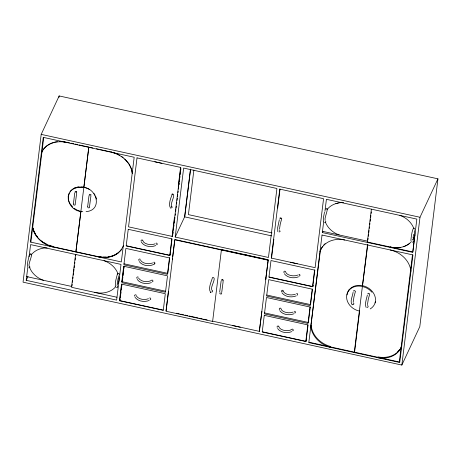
<?xml version="1.0" encoding="UTF-8"?>
<svg xmlns="http://www.w3.org/2000/svg" width="461" height="461" viewBox="0 0 461 461"><rect width="100%" height="100%" fill="white"/><g stroke="black" fill="none" stroke-linecap="round" stroke-linejoin="round"><path stroke-width="0.69" d="M27.349 266.32L27.787 261.589L29.176 255.59M29.297 266.314C27.545 263.986 34.65 252.017 29.706 254.23M171.555 206.447C169.832 203.653 176.442 194.012 172.414 193.868C170.927 197.642 168.006 204.286 170.535 208.222M410.947 240.717C410.78 239.265 412.722 223.85 414.888 229.215M73.403 203.895L74.763 192.825M87.653 206.643L89.013 195.568M265.899 277.96L265.634 279.706L268.239 259.768M75.304 203.543L76.659 193.24M89.555 206.286L90.909 195.983M219.707 291.894L221.13 280.985M221.729 292.337L223.159 281.429M211.749 289.635C210.141 286.996 217.321 276.975 212.55 277.436C211.386 281.642 207.796 288.39 210.642 292.395M279.475 229.29L280.248 224.075L281.74 218.629L280.553 217.863L279.879 218.088L280.121 218.647M325.143 219.862C324.066 218.203 329.967 205.796 325.633 209.081M353.218 301.915L353.99 296.7L355.477 291.254L354.29 290.488L353.616 290.712L353.858 291.277M367.469 304.652L368.241 299.437L369.728 293.991L368.541 293.219L367.866 293.45L368.108 294.009M41.196 134.376L23.05 282.172L401.848 365.06L419.804 326.624L437.95 178.828L59.152 95.94L41.196 134.376L419.994 217.264L437.95 178.828M29.089 256.76L30.582 244.612L121.018 264.401L116.633 300.123L26.191 280.334L27.862 266.758M30.881 242.152L43.737 137.464M58.979 97.369L59.152 95.94M75.564 254.455L71.53 287.301L116.979 297.253M82.784 211.611L80.923 211.415L75.863 251.994L88.823 147.082L79.183 144.973M86.08 211.628C102.411 210.412 97.404 188.872 83.867 187.437L88.823 147.082M71.985 285.797L72.164 284.362M72.423 282.23L72.602 280.795M72.861 278.657L73.04 277.222M73.299 275.09L73.564 272.941M73.737 271.517L74.002 269.368M74.175 267.95L74.44 265.801M74.699 263.663L74.878 262.228M75.143 260.096L75.408 257.947M75.667 255.809L75.846 254.374M119.474 300.745L121.514 284.114L165.309 293.697L163.269 310.328L119.474 300.745L120.073 299.46M165.614 291.237L121.813 281.654L123.704 266.256L167.504 275.839L165.487 292.262L121.929 282.731L123.946 266.308M163.298 310.12L119.733 300.589L121.75 284.166M120.344 297.708L120.517 296.279M120.782 294.135L121.041 291.997M121.306 289.854L121.479 288.425M121.744 286.287L121.923 284.858M122.62 279.135L122.885 276.992M123.058 275.563L123.323 273.425M123.502 271.996L123.761 269.852M123.94 268.423L124.199 266.285M169.458 257.93L167.447 274.353L123.882 264.821L125.899 248.398L169.7 257.981M126.228 245.73L169.786 255.261L171.803 238.838M174.425 217.494L172.109 236.378L172.57 235.392M178.257 186.29L180.574 167.406M169.717 257.906L167.804 273.379L124.009 263.796M172.881 234.2L173.14 232.102M173.399 230.004L173.572 228.604M173.826 226.507L173.999 225.106M174.258 223.009L174.517 220.911M174.684 219.511L174.944 217.413M175.203 215.304L175.376 213.887M175.641 211.76L175.9 209.634M176.073 208.211L176.333 206.084M176.598 203.958L176.77 202.54M177.03 200.414L177.295 198.288M177.468 196.87L177.727 194.738M177.992 192.612L178.165 191.194M178.424 189.068L178.597 187.65M178.488 185.8L179.122 183.415M179.289 182.014L179.548 179.917M179.807 177.819L179.98 176.419M180.234 174.321L180.493 172.224M180.752 170.126L180.925 168.726M168.38 291.675L165.977 311.233L212.619 321.438L221.389 250.012M172.345 259.364L174.748 239.806L268.025 260.217M166.11 310.95L172.604 258.085M172.777 256.656L174.88 239.513L268.158 259.923L259.387 331.361L237.813 326.636M175.186 237.052L183.651 168.081L276.934 188.491L268.463 257.463L175.186 237.052L184.625 216.849L190.474 169.204M184.728 216.785L190.566 169.256M193.891 170.005L188.411 214.624L272.03 232.926M271.541 258.137L273.857 239.247M277.689 208.049L280.011 189.166M262.257 331.776L305.816 341.307L307.833 324.884M310.028 307.026L308.011 323.449L264.447 313.918L266.464 297.495L310.265 307.078M312.218 289.168L310.201 305.591L266.642 296.06L268.659 279.637L312.454 289.22M268.988 276.969L312.546 286.5L314.563 270.077M310.282 307.003L308.374 322.475L264.574 312.892M312.477 289.145L310.564 304.617L266.769 295.028M314.8 270.129L270.999 260.546L268.959 277.17L312.76 286.754L314.823 270.054M324.936 211.345L326.411 199.319L416.848 219.108L412.768 252.357L322.331 232.569L323.634 221.96M331.545 347.571A23.909 19.886 25 0 1 310.835 326.175L320.355 250.715A23.909 19.886 25 0 1 322.464 246.629M414.456 230.581A20.503 17.057 25 0 1 414.831 235.525L412.814 251.954L367.359 242.002L371.393 209.161M367.907 239.789L368.085 238.349M368.345 236.216L368.61 234.067M368.783 232.644L369.048 230.494M369.307 228.362L369.486 226.927M369.745 224.795L369.924 223.355M370.183 221.222L370.448 219.073M370.621 217.655L370.886 215.506M371.151 213.368L371.33 211.933M354.273 352.544L367.48 244.981M354.618 351.801L359.626 311.054M367.826 244.244L362.392 286.442A14.694 12.222 25 0 0 346.672 295.651A14.694 12.222 25 0 0 359.367 311.077M412.462 254.824L399.307 361.971L308.87 342.183M401.848 365.06L419.994 217.264M117.215 283.342L118.293 277.718M413.044 238.043L413.678 234.344M324.486 212.21L323.345 218.18L323.311 221.776M119.203 274.433C119.883 273.344 116.627 273.004 117.716 274.22M171.97 194.093L172.207 194.651M279.349 219.718L277.678 227.607L277.793 231.647M353.086 292.343C352.728 296.123 349.536 301.482 352.181 304.842M367.336 295.08C366.604 298.935 364.639 303.332 365.948 307.187M69.058 193.32L68.193 196.317L68.291 199.527L69.357 202.725M117.474 273.655L115.555 281.291L115.244 286.771M73.518 204.062C72.999 205.75 76.486 205.295 74.976 203.918M87.769 206.805C87.25 208.493 90.736 208.044 89.227 206.666M41.404 153.115L43.495 149.151L46.665 145.849L50.163 143.74M66.096 142.109L65.992 142.334C57.93 140.611 48.578 142.547 43.392 149.376M32.581 225.613L32.368 226.063C33.641 236.741 43.04 244.728 53.136 247.021L53.343 246.572L48.762 245.102M26.191 280.334L27.994 276.479M80.923 211.415L80.819 211.639C63.243 208.649 64.436 183.369 83.867 187.437M111.654 151.83L111.447 152.28C121.543 154.573 130.941 162.56 132.209 173.232L132.422 172.783M98.804 256.518L98.591 256.967C106.716 258.696 116.218 256.737 121.295 249.701M123.283 245.955L123.49 245.506M121.813 281.654L122.419 280.369M119.733 300.589L120.079 299.852M169.786 255.261L170.132 254.524M221.389 250.012L221.597 249.562L244.232 254.518M261.894 311.446L259.289 331.384L259.497 330.935M322.331 232.569L322.93 231.284M320.355 250.715L320.009 251.458A23.909 19.886 25 0 1 344.753 240.008M312.546 286.5L312.892 285.762M312.76 286.754L313.359 285.474M305.816 341.307L306.162 340.57M367.359 242.002L367.728 241.212L322.279 231.261M121.191 249.925L123.387 245.73M75.927 192.104L76.226 191.546L76.774 191.966L76.347 192.75M30.622 254.293L30.875 253.838M222.363 280.242L222.686 279.648L223.274 280.098L223.326 280.628L222.813 280.933M280.795 218.422L281.043 217.967M69.87 192.064L70.579 191.033M282.887 291.64L283.146 290.649M121.399 249.476C118.16 253.573 113.273 256.299 108.076 256.829M115.607 286.88L113.902 288.54A22.86 19.016 25 0 1 107.453 292.038L104.958 292.677A22.86 19.016 25 0 1 94.257 292.274M403.283 246.75A22.86 19.016 25 0 0 409.737 243.241L411.443 241.581M155.968 243.218C157.074 242.307 157.962 245.194 156.446 244.756M153.628 262.309C154.389 261.681 155.317 263.07 154.787 263.738C150.188 266.988 142.633 266.101 139.193 261.56M70.723 190.963C74.117 187.598 79.2 186.74 83.764 187.662L83.971 187.212L81.488 186.947M220.116 292.626C218.474 294.009 222.698 294.873 221.551 292.942M118.125 253.003C112.605 257.157 105.344 258.091 98.694 256.742L53.24 246.796C43.144 244.503 33.745 236.516 32.477 225.838M73.495 188.526L76.036 187.518M154.954 243.857C151.145 245.713 143.365 244.059 142.801 240.521M155.743 245.58C150.995 247.476 144.241 246.698 141.36 242.117M152.608 262.949C148.897 264.418 143.019 263.871 140.57 260.315M151.439 282.581C146.771 284.449 140.363 283.705 137.24 279.47M148.459 298.716C144.748 300.186 138.87 299.638 136.421 296.083M149.249 300.439C144.581 302.307 138.167 301.563 135.044 297.333M297.714 275.096C293.905 276.946 286.125 275.298 285.555 271.76M298.498 276.819C293.83 278.686 287.422 277.943 284.299 273.707M295.368 294.187C291.652 295.657 285.78 295.109 283.331 291.548M296.158 295.91C291.49 297.771 285.077 297.034 281.953 292.798M293.179 312.045C289.364 313.895 281.59 312.247 281.02 308.709M293.962 313.768C289.295 315.629 282.881 314.892 279.758 310.656M291.773 331.626C287.105 333.493 280.691 332.75 277.568 328.514M154.648 263.853L154.297 263.905M149.612 297.962C150.62 297.518 151.369 299.673 150.148 299.679M298.866 274.341C300.192 273.805 300.468 276.779 299.022 275.874M296.521 293.432C297.529 292.989 298.273 295.144 297.051 295.144M294.325 311.29C295.657 310.754 295.933 313.728 294.487 312.823M50.745 143.388L55.522 141.902L57.469 141.74M90.598 195.493C92.598 194.409 87.913 193.522 89.647 195.285M326.935 209.686A22.86 19.016 25 0 1 327.685 208.787L329.385 207.133A22.86 19.016 25 0 1 335.839 203.624L338.334 202.996A22.86 19.016 25 0 1 343.618 202.604M335.833 203.629L338.328 203.001M400.793 247.373A22.86 19.016 25 0 1 390.087 246.975A22.86 19.016 25 0 0 400.788 247.378L403.289 246.744A22.86 19.016 25 0 0 409.743 243.235M77.385 187.178L78.814 186.999M59.423 141.579L60.725 141.469M106.122 256.996L102.826 256.996M152.337 281.815C153.473 281.815 152.925 279.913 151.974 280.046C148.108 282.737 141.435 282.04 138.611 278.225M171.158 207.992L172.27 207.323L171.728 206.326M412.497 242.261L413.609 241.593L413.068 240.59M279.066 231.987L280.104 231.537L279.643 230.321M28.899 267.858L29.936 267.409L29.683 266.331M211.472 292.038C212.752 292.401 213.143 290.349 211.841 290.171M63.411 141.786L65.422 142.028M99.472 256.598L101.483 256.835M154.798 161.765L161.915 163.321M297.316 263.773L290.205 262.217M240.25 327.218L232.632 325.547M242.469 254.27L244.307 254.57M66.782 142.259L69.536 142.864M70.913 143.164L73.668 143.763M75.051 144.068L77.805 144.668M89.509 147.232L92.955 147.987M96.401 148.736L99.155 149.341M100.533 149.641L103.287 150.246M104.664 150.545L107.419 151.15M108.796 151.45L111.55 152.055M184.625 216.849L271.592 235.876M267.553 259.618L244.918 254.668L247.338 255.331M51.966 246.272L53.343 246.572M26.444 276.56L71.899 286.506M176.551 313.232L179.335 313.843M180.729 314.148L183.513 314.754M184.907 315.059L187.69 315.67M189.085 315.975L198.132 317.952M199.527 318.257L202.31 318.868M203.699 319.173L207.179 319.934M212.648 321.179L236.418 326.33M76.226 191.546L75.131 191.609L75.212 192.398M222.686 279.648L221.516 279.712L221.453 280.38M114.172 152.896L116.137 153.525M292.476 330.796C293.859 331.223 293.277 328.647 292.136 329.148C288.298 332.248 279.602 330.341 278.83 326.567M85.181 187.615L87.602 188.428M80.318 211.213L77.298 210.199L74.019 208.251M362.392 286.442L366.017 287.67L369.29 289.646L371.992 292.251M210.389 292.303L210.746 292.424M325.068 220.813C326.457 221.032 325.725 223.164 324.492 222.479M367.394 305.597C368.783 305.822 368.051 307.954 366.818 307.262M353.143 302.865C354.532 303.084 353.8 305.217 352.567 304.531M116.996 285.808C118.385 286.033 117.653 288.16 116.426 287.474M281.999 291.853C280.628 291.415 282.132 289.525 283.025 290.482M399.871 215.391L402.338 216.393A20.503 17.057 25 0 1 413.684 228.114M339.256 234.977L336.789 233.975A20.503 17.057 25 0 1 325.443 222.248M104.036 260.69L106.503 261.692A20.503 17.057 25 0 1 117.855 273.413M43.426 280.276L40.954 279.268A20.503 17.057 25 0 1 29.608 267.547M116.789 153.738L119.808 155.38M43.276 242.256L46.296 243.904M88.143 188.751L89.786 189.725M285.371 271.391C284.593 270.544 283.089 272.002 284.137 272.676M280.835 308.34C280.058 307.493 278.553 308.951 279.602 309.625M139.038 260.528C137.885 259.762 139.769 258.258 140.392 259.41M138.312 277.153C137.534 276.306 136.03 277.764 137.078 278.438M134.889 296.302C133.627 295.426 135.949 293.934 136.306 295.38M121.623 156.365L123.185 157.656M124.747 158.947L128.654 163.373M41.715 240.965L42.752 241.829M72.665 206.977L69.749 203.324M36.24 235.254L37.468 236.781M278.761 326.365C278.219 325.339 276.456 326.446 277.24 327.356M142.731 240.325C142.19 239.294 140.426 240.406 141.21 241.31M93.975 193.516L95.15 195.303M129.068 163.88L131.281 168.363L132.313 173.008M35.831 234.747L33.613 230.264L33.169 228.27M95.75 196.542L96.603 199.1M179.052 183.564A22.537 18.745 25 0 1 178.949 184.815M117.036 285.025A22.86 19.016 25 0 0 119.001 280.824A20.503 17.057 25 0 0 118.621 275.88M31.106 254.985A22.86 19.016 25 0 1 31.855 254.08L33.555 252.432A22.86 19.016 25 0 1 40.003 248.923L42.498 248.295A22.86 19.016 25 0 1 47.114 247.885M323.703 245.079A23.909 19.886 25 0 1 325.132 243.662M330.566 346.505A23.909 19.886 25 0 1 311.181 325.437M347.018 294.913A14.694 12.222 25 0 1 368.057 287.831A14.694 12.222 25 0 1 370.2 308.928M348.239 291.093A14.694 12.222 25 0 1 348.85 289.969M375.536 301.661A14.694 12.222 25 0 1 375.15 302.889M390.208 249.954A23.909 19.886 25 0 1 410.918 271.35M401.744 346.067A23.909 19.886 25 0 1 377 357.517M401.329 347.145A23.909 19.886 25 0 1 378.014 356.912M399.526 349.72A23.909 19.886 25 0 1 397.659 351.645M43.265 137.361L30.409 242.048L121.318 261.94L134.174 157.253L43.265 137.361M128.244 229.307L126.199 245.938L170 255.521L172.039 238.89L128.244 229.307M137.015 157.875L128.544 226.847L172.345 236.43L180.81 167.458L137.015 157.875M264.274 315.353L262.228 331.978L306.029 341.566L308.069 324.936L264.274 315.353M279.775 189.114L271.304 258.085L315.105 267.668L323.57 198.697L279.775 189.114M322.026 235.035L308.818 342.598L399.727 362.49L412.935 254.927L322.026 235.035M412.866 239.726A22.86 19.016 25 0 0 414.831 235.525A22.86 19.016 25 0 1 412.866 239.737"/></g></svg>
